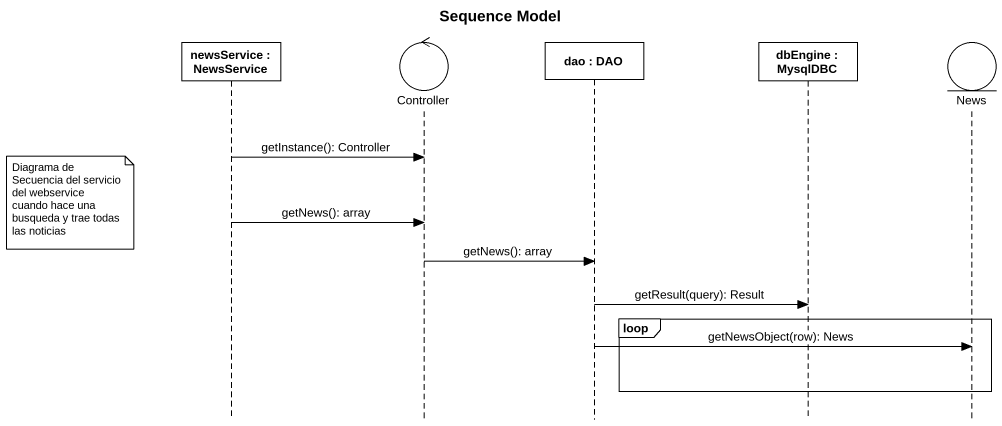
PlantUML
@startuml
title Sequence Model
hide footbox
participant "newsService : NewsService" as newsService_NewsService
control Controller
participant "dao : DAO" as dao_DAO
participant "dbEngine : MysqlDBC" as dbEngine_MysqlDBC
entity News

newsService_NewsService -> Controller : getInstance(): Controller
note left of newsService_NewsService : Diagrama de Secuencia del servicio del webservice cuando hace una busqueda y trae todas las noticias
newsService_NewsService -> Controller : getNews(): array
Controller -> dao_DAO : getNews(): array
dao_DAO -> dbEngine_MysqlDBC : getResult(query): Result
loop
  dao_DAO -> News : getNewsObject(row): News
end
@enduml
